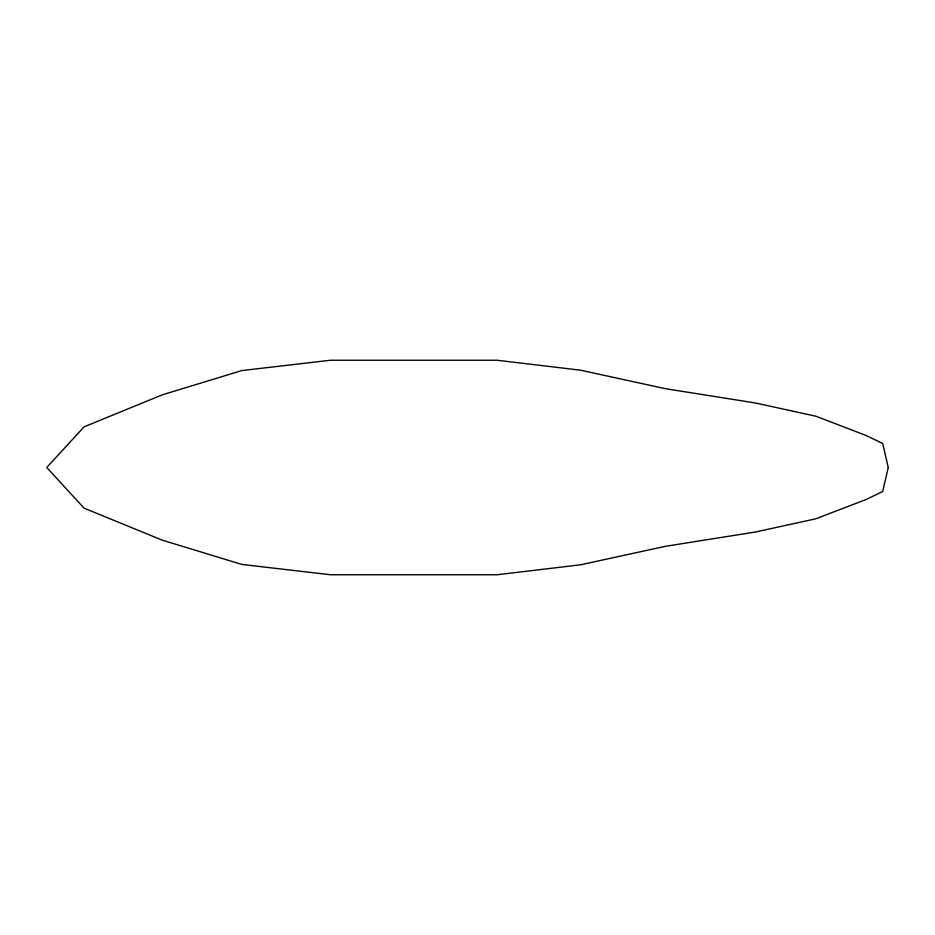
<?xml version="1.0" encoding="UTF-8"?>
<svg xmlns="http://www.w3.org/2000/svg" width="935" height="935" viewBox="0 0 935 935"><rect width="100%" height="100%" fill="white"/><g stroke="black" fill="none" stroke-linecap="round" stroke-linejoin="round"><path stroke-width="1.4" d="M888.25 467.5L882.698 491.494L866.441 499.372L815.823 518.796L755.305 532.038L665.276 546.344L580.506 564.81L497.093 574.756L330.558 574.756L241.861 564.436L162.468 540.231L84.08 508.161L46.75 467.5L84.08 426.839L162.468 394.769L241.861 370.564L330.558 360.244L497.093 360.244L580.506 370.19L665.276 388.656L755.305 402.962L815.823 416.204L866.441 435.628L882.698 443.506L888.25 467.5"/></g></svg>
